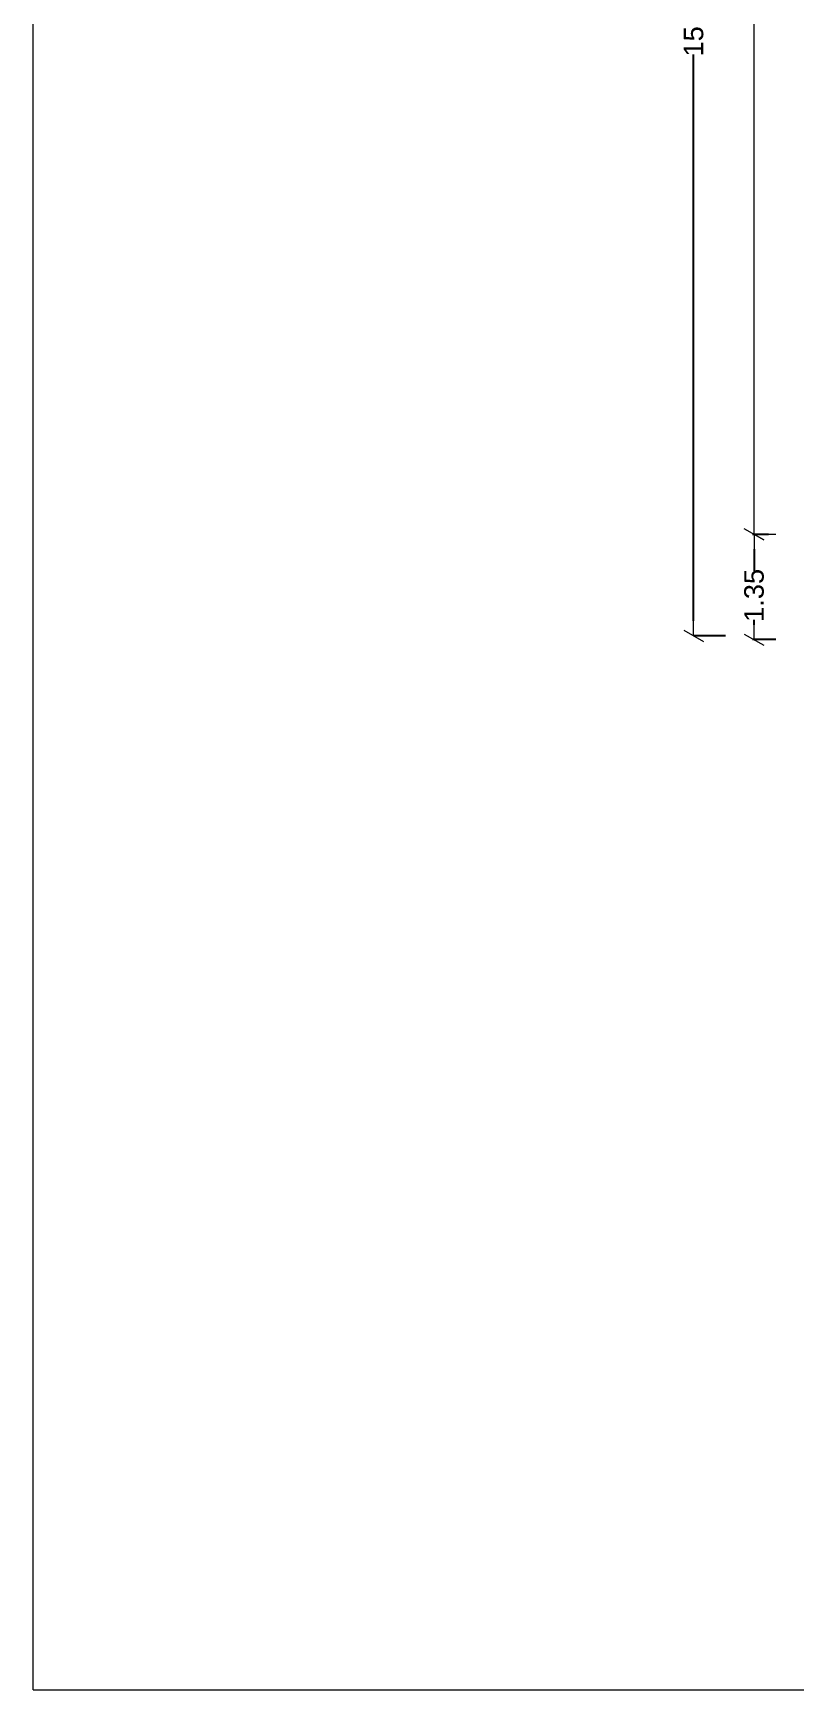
# Model space of a CAD drawing. Header units: feet. Extents: x 2565673 to 2678973, y -122443 to -81443.
# Drawn here: x 2565673 to 2575434, y -122443 to -101204 of the extents above; entities that cross this region are included whole.
import ezdxf

# ---------------------------------------------------------------- set-up
doc = ezdxf.new("R2010")
doc.units = ezdxf.units.FT
doc.header["$MEASUREMENT"] = 0
doc.layers.add('Dimensioning - General', color=7, linetype='Continuous')
doc.layers.add('Shell - Roof_Pen_No__21', color=7, linetype='Continuous', lineweight=5)
doc.styles.add('GENERATED_STYLE_1', font='arial.ttf')
doc.dimstyles.new('GENERATED_STYLE__1', dxfattribs={"dimtxt": 250, "dimasz": 190, "dimexe": 0.18, "dimexo": 3, "dimgap": 0.09, "dimtad": 1, "dimlfac": 0.001, "dimzin": 0, "dimdsep": 46, "dimtxsty": 'GENERATED_STYLE_1', "dimblk": 'ARROWHEAD_2', "dimblk1": 'ARROWHEAD_2', "dimblk2": 'ARROWHEAD_2', "dimcen": 0.09, "dimclrd": 7, "dimclre": 7, "dimclrt": 7, "dimadec": 0, "dimazin": 0, "dimtfac": 1, "dimtdec": 4, "dimtmove": 0, "dimatfit": 3, "dimfxl": 1, "dimtolj": 1, "dimtzin": 0, "dimarcsym": 0})

# ---------------------------------------------------------------- blocks, each defined once
blk = doc.blocks.new('ARROWHEAD_2')
at = {"color": 0, "linetype": 'Continuous', "lineweight": 0}
for p, q in [((0, 0), (-1, 0)), ((-0.38, -0.66), (0.38, 0.66))]:
    blk.add_line(p, q, dxfattribs=at)
blk = doc.blocks.new('*D125', base_point=(2247654, -76425))
at = {"layer": 'Defpoints', "color": 0, "linetype": 'Continuous', "transparency": 16777216}
for p in [(2574912, -107629), (2575100, -107629), (2575191, -108979)]:
    blk.add_point(p, dxfattribs=at)
at = {"layer": 'Dimensioning - General', "color": 7, "linetype": 'Continuous', "lineweight": -2, "transparency": 16777216}
for p, q in [((2575098, -107629), (2574892, -107629)), ((2574912, -107819), (2574912, -108098)), ((2574912, -108789), (2574912, -108726)), ((2575189, -108979), (2574892, -108979))]:
    blk.add_line(p, q, dxfattribs=at)
at = {"layer": 'Dimensioning - General', "color": 7, "linetype": 'Continuous', "lineweight": -2, "transparency": 16777216, "xscale": 190, "yscale": 190, "zscale": 190}
for p, rotation in [((2574912, -107629), 90), ((2574912, -108979), 270)]:
    blk.add_blockref('ARROWHEAD_2', p, dxfattribs=dict(at, rotation=rotation))
at = {"layer": 'Dimensioning - General', "color": 7, "linetype": 'Continuous', "lineweight": 5, "transparency": 16777216, "insert": (2574912, -108412), "char_height": 250, "attachment_point": 5, "rotation": 90, "style": 'GENERATED_STYLE_1'}
blk.add_mtext('\\A1;1.35', dxfattribs=at)
blk = doc.blocks.new('*D126', base_point=(2247654, -76425))
at = {"layer": 'Defpoints', "color": 0, "linetype": 'Continuous', "transparency": 16777216}
for p in [(2574137, -93189), (2574476, -93189), (2574548, -108929)]:
    blk.add_point(p, dxfattribs=at)
at = {"layer": 'Dimensioning - General', "color": 7, "linetype": 'Continuous', "lineweight": -2, "transparency": 16777216}
for p, q in [((2574473, -93189), (2574137, -93189)), ((2574137, -93379), (2574137, -100657)), ((2574137, -108739), (2574137, -101476)), ((2574545, -108929), (2574137, -108929))]:
    blk.add_line(p, q, dxfattribs=at)
at = {"layer": 'Dimensioning - General', "color": 7, "linetype": 'Continuous', "lineweight": -2, "transparency": 16777216, "xscale": 190, "yscale": 190, "zscale": 190}
for p, rotation in [((2574137, -93189), 90), ((2574137, -108929), 270)]:
    blk.add_blockref('ARROWHEAD_2', p, dxfattribs=dict(at, rotation=rotation))
at = {"layer": 'Dimensioning - General', "color": 7, "linetype": 'Continuous', "lineweight": 5, "transparency": 16777216, "insert": (2574137, -101067), "char_height": 250, "attachment_point": 5, "rotation": 90, "style": 'GENERATED_STYLE_1'}
blk.add_mtext('\\A1;15.80', dxfattribs=at)

msp = doc.modelspace()

# ---------------------------------------------------------------- linework, layer by layer
at = {"layer": 'Dimensioning - General', "color": 7, "linetype": 'Continuous', "lineweight": 5}
for p, q in [((2574912.326, -107439.236), (2574912.326, -100634.426)), ((2575188.612, -107629.236), (2574892.326, -107629.236))]:
    msp.add_line(p, q, dxfattribs=at)
at = {"layer": 'Shell - Roof_Pen_No__21', "color": 7, "linetype": 'Continuous', "lineweight": 5}
for q in [(2565673.367, -81442.756), (2624673.367, -122442.756)]:
    msp.add_line((2565673.367, -122442.756), q, dxfattribs=at)

# ---------------------------------------------------------------- block references
at = {"layer": 'Dimensioning - General', "color": 7, "linetype": 'Continuous', "lineweight": 5, "xscale": 190, "yscale": 190, "zscale": 190, "rotation": 270}
msp.add_blockref('ARROWHEAD_2', (2574912.326, -107629.236), dxfattribs=at)

# ---------------------------------------------------------------- dimensions: what is measured, and where the dimension line sits
at = {"layer": 'Dimensioning - General', "color": 7, "linetype": 'Continuous', "lineweight": 5}
dim = msp.add_linear_dim(base=(2574137.326, -93189.236), p1=(2574547.654, -108929.236), p2=(2574476.007, -93189.236), angle=90, text='15.80', dimstyle='GENERATED_STYLE__1', dxfattribs=at)
dim.commit()
dim.dimension.update_dxf_attribs({"geometry": '*D126', "text_midpoint": (2574137.326, -101066.664), "dimtype": 160, "text_rotation": 90})
dim = msp.add_linear_dim(base=(2574912.326, -107629.236), p1=(2575190.612, -108979.236), p2=(2575099.826, -107629.236), angle=90, dimstyle='GENERATED_STYLE__1', override={"dimexe": 20, "dimexo": 2}, dxfattribs=at)
dim.commit()
dim.dimension.update_dxf_attribs({"geometry": '*D125', "text_midpoint": (2574912.326, -108412.103), "dimtype": 160, "text_rotation": 90})

doc.saveas('drawing.dxf')
